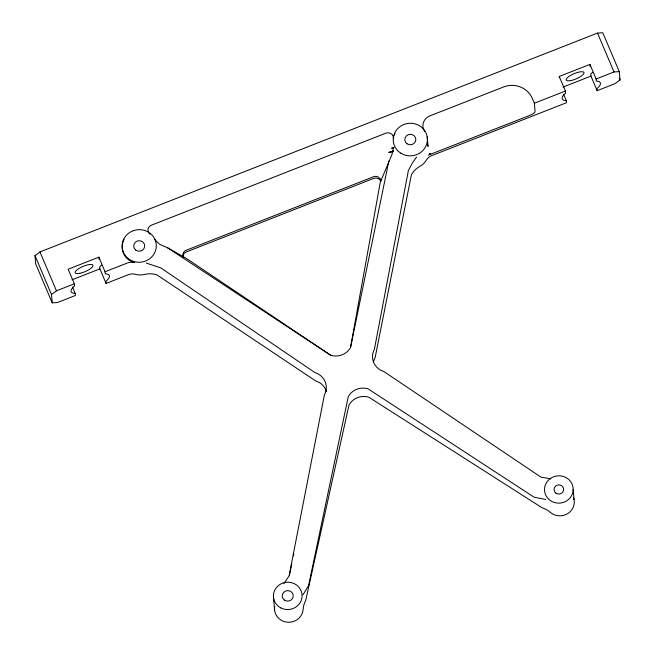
<?xml version="1.0" encoding="UTF-8"?>
<svg xmlns="http://www.w3.org/2000/svg" width="655" height="655" viewBox="0 0 655 655"><rect width="100%" height="100%" fill="white"/><g stroke="black" fill="none" stroke-linecap="round" stroke-linejoin="round"><path stroke-width="0.98" d="M380.923 181.034L380.35 178.799L378.099 176.948A5.518 5.256 -5 0 0 373.465 176.76L186.241 250.251A5.518 5.256 -5 0 0 183.064 253.51L182.786 255.417L183.334 257.03M392.632 148.276L393.475 148.014L391.559 148.128L392.632 148.276L394.023 147.4M154.49 239.337L159.599 244.249L167.614 247.811L330.726 355.272A16.555 15.769 -5 0 0 350.531 347.502L380.252 182.368L391.895 154.686L393.213 149.143M350.531 347.502L388.857 160.966M289.494 574.934L291.778 563.955M293.432 555.964L293.849 553.966M302.97 594.806L308.546 585.717L348.28 396.619A16.555 15.769 -5 0 1 368.085 388.849L534.079 497.186L545.771 499.503M428.223 155.178L530.108 115.272A5.518 1.605 -23 0 0 535.078 111.596L534.349 103.236L532.286 98.381A22.073 21.026 -5 0 0 503.572 86.968L429.795 115.927A11.037 10.513 -5 0 0 424.694 131.491M416.645 157.02L412.486 162.751L408.36 170.636L374.406 349.254A16.555 15.769 -5 0 0 383.863 371.532L540.981 477.159L550.708 478.772M283.975 583.466L289.035 576.048L324.405 394.867A16.555 15.769 -5 0 0 314.949 372.589L160.712 267.846L146.294 263.13M326.436 391.567A16.555 15.769 -5 0 0 315.685 380.948L156.75 274.764A22.073 21.026 -5 0 0 144.477 274.437A17.104 16.293 -5 0 1 135.495 274.339A11.037 10.513 -5 0 0 128.257 274.74L106.077 283.443L105.897 281.355A20.69 6.01 -23 0 0 105.234 273.831L105.054 271.743L98.864 257.161L68.169 269.213L74.359 283.787L74.547 285.883A20.69 6.01 -23 0 0 75.202 293.399L75.382 295.487L57.484 302.52L52.22 302.856L35.714 263.973L34.985 255.614L39.955 251.938L597.516 33.086L602.78 32.75L619.286 71.632L620.015 79.984L615.045 83.668L597.139 90.693L590.957 76.111L590.769 74.023A20.69 6.01 -23 0 0 592.529 72.32M52.22 302.856L51.491 294.496L56.461 290.82L74.359 283.787M393.409 151.059L388.734 152.443L393.426 151.215L390.151 152.271M559.362 77.855L559.239 76.463L589.934 64.411L596.115 78.993L596.304 81.081A20.69 6.01 -23 0 1 596.959 88.605L597.139 90.693M71.984 279.816L99.888 268.861L99.707 266.773A20.69 6.01 -23 0 0 101.468 265.07M563.054 87.066L590.957 76.111M105.054 271.743L127.234 263.04A11.037 10.513 -5 0 1 134.471 262.647A17.104 16.293 -5 0 1 122.772 242.89M534.349 103.236L565.429 91.037L559.239 76.463M596.115 78.993L614.022 71.968L619.286 71.632M430.72 153.958L429.574 153.491L430.622 154.138M167.614 247.811L186.429 258.447L330.726 355.272M619.229 78.133L620.015 79.984M597.516 33.086L614.022 71.968M563.562 94.271L566.272 100.649L566.452 102.737L431.735 155.62A11.037 10.513 -5 0 0 426.274 160.205A17.104 16.293 -5 0 1 419.929 166.321A22.073 21.026 -5 0 0 411.397 174.811L375.135 357.605A16.555 15.769 -5 0 0 373.432 362.477M99.888 268.861L106.077 283.443M72.492 287.021L75.202 293.399M39.955 251.938L56.461 290.82M34.985 255.614L51.491 294.496M427.363 143.887L428.059 146.474L427.199 136.829M589.934 64.411L590.114 66.499M565.429 91.037L565.609 93.133A20.69 6.01 -23 0 0 566.272 100.649M98.864 257.161L99.044 259.249M573.191 489.408A14.345 13.665 -5 0 1 551.633 501.337A14.345 13.665 -5 0 1 551.731 477.659A14.345 13.665 -5 0 1 573.191 489.408L574.067 499.577M273.544 597.933L274.56 609.854M123.042 242.031A17.104 16.293 -5 0 1 124.139 239.534M150.011 234.179A5.518 5.256 -5 0 1 149.029 233.205M148.333 232.017A5.518 5.256 -5 0 1 151.411 225.197L385.901 133.161A5.518 5.256 -5 0 1 393.442 138.639A17.104 16.293 -5 0 1 393.778 136.862M394.326 135.126A17.104 16.293 -5 0 1 395.063 133.464M380.539 180.78A5.518 5.256 -5 0 0 373.604 178.43L186.388 251.921A5.518 5.256 -5 0 0 182.933 256.997M573.633 497.923A14.345 13.665 -5 0 1 567.639 513.651A14.345 13.665 -5 0 1 550.208 512.267A22.073 21.026 -5 0 0 542.103 507.781L368.814 397.2A16.555 15.769 -5 0 0 349.009 404.978L305.688 600.578A22.073 21.026 -5 0 0 303.167 609.232A14.345 13.665 -5 0 1 287.267 622.184A14.345 13.665 -5 0 1 274.707 606.44M79.779 273.323A9.653 2.808 -23 0 0 92.985 265.521A9.653 2.808 -23 0 0 79.329 268.263A9.653 2.808 -23 0 0 79.779 273.323M570.841 80.573A9.653 2.808 -23 0 0 584.047 72.77A9.653 2.808 -23 0 0 570.399 75.513A9.653 2.808 -23 0 0 570.841 80.573M400.811 153.18A17.104 16.293 -5 0 0 427.371 140.481A17.104 16.293 -5 0 0 402.751 124.99A17.104 16.293 -5 0 0 400.811 153.18M129.706 259.593A17.104 16.293 -5 0 0 156.267 246.894A17.104 16.293 -5 0 0 131.639 231.403A17.104 16.293 -5 0 0 129.706 259.593M280.782 607.889A14.345 13.665 -5 0 0 302.078 595.534A14.345 13.665 -5 0 0 280.365 584.219A14.345 13.665 -5 0 0 280.782 607.889M406.919 143.715A5.518 5.256 -5 0 0 415.778 140.244A5.518 5.256 -5 0 0 408.253 134.693A5.518 5.256 -5 0 0 406.919 143.715M555.874 493.117A4.831 4.601 -5 0 0 563.627 490.071A4.831 4.601 -5 0 0 557.045 485.216A4.831 4.601 -5 0 0 555.874 493.117M135.806 250.128A5.518 5.256 -5 0 0 144.665 246.657A5.518 5.256 -5 0 0 137.141 241.106A5.518 5.256 -5 0 0 135.806 250.128M284.344 600.054A5.518 5.256 -5 0 0 293.203 596.574A5.518 5.256 -5 0 0 285.678 591.023A5.518 5.256 -5 0 0 284.344 600.054"/></g></svg>
